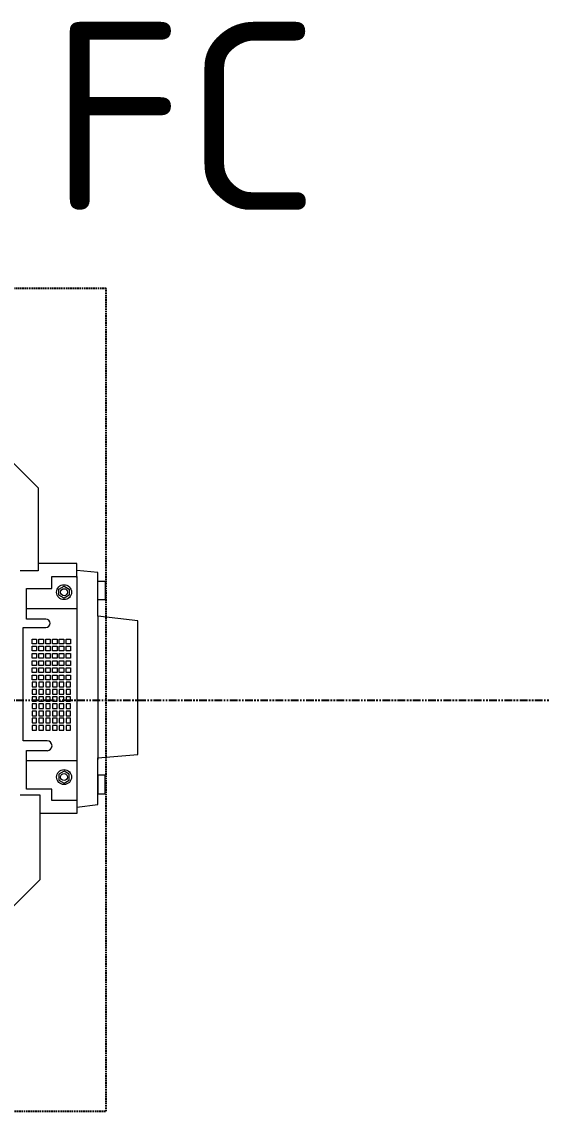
# Model space of a CAD drawing. Header units: inches. Extents: x 0 to 235202, y 0 to 361577.
# Drawn here: x 162163 to 163014, y 130718 to 132502 of the extents above; entities that cross this region are included whole.
import ezdxf
from ezdxf.enums import TextEntityAlignment as Align

# ---------------------------------------------------------------- set-up
doc = ezdxf.new("R2010")
doc.units = ezdxf.units.IN
doc.header["$MEASUREMENT"] = 0
doc.linetypes.add('HIDDEN', pattern=[0.375, 0.25, -0.125])
doc.linetypes.add('PHANTOM2', pattern=[1.25, 0.625, -0.125, 0.125, -0.125, 0.125, -0.125])
doc.layers.add('DIM', color=251, linetype='Continuous', lineweight=0)
for name, color, linetype in [('GRID_TXT45', 4, 'Continuous'), ('M-X-BKGD', 8, 'Continuous'), ('text', 3, 'Continuous'), ('WINDOW ELEV', 3, 'Continuous')]:
    doc.layers.add(name, color=color, linetype=linetype)
doc.styles.add('ISO', font='isocpeur.ttf')
doc.styles.add('SIMPLEX', font='simplex.shx')

# ---------------------------------------------------------------- blocks, each defined once
blk = doc.blocks.new('FLOOR PLAN REV 2')
at = {"color": 8, "linetype": 'PHANTOM2', "ltscale": 20}
blk.add_line((100766.6, 231217.3), (74313.2, 231217.3), dxfattribs=at)
at = {"layer": 'DIM', "color": 8, "linetype": 'HIDDEN', "lineweight": 25, "ltscale": 10}
for p, q in [((87826.4, 231892.2), (84826.4, 231892.2)), ((87826.4, 230544.7), (87826.4, 231892.2)), ((84826.4, 230544.7), (87826.4, 230544.7))]:
    blk.add_line(p, q, dxfattribs=at)
at = {"layer": 'DIM', "color": 8, "linetype": 'Continuous'}
for p, q in [((87714.9, 231565.9), (87623.7, 231657.1)), ((87714.9, 231565.9), (87714.9, 231429.8)), ((87778.3, 231442.1), (87714.9, 231442.1)), ((87778.3, 231419), (87778.3, 231442.1)), ((87714.9, 231429.8), (87685.8, 231429.8)), ((87812.8, 231427.1), (87778.3, 231430.5)), ((87812.8, 231355.5), (87812.8, 231427.1)), ((87737.6, 231400.8), (87737.6, 231420.4)), ((87737.6, 231420.4), (87778.3, 231420.4)), ((87748.9, 231399.9), (87757.5, 231404.9)), ((87757.5, 231404.9), (87766.1, 231399.9)), ((87778.3, 231420.4), (87778.3, 231419)), ((87778.3, 231419), (87778.3, 231053.7)), ((87812.8, 231412.9), (87825, 231412.9)), ((87812.8, 231382.1), (87812.8, 231412.9)), ((87825, 231412.9), (87825, 231382.1)), ((87696.1, 231350.8), (87696.1, 231400.8)), ((87696.1, 231400.8), (87737.6, 231400.8)), ((87748.9, 231390), (87748.9, 231399.9)), ((87757.5, 231385), (87748.9, 231390)), ((87766.1, 231390), (87757.5, 231385)), ((87766.1, 231399.9), (87766.1, 231390)), ((87825, 231382.1), (87812.8, 231382.1)), ((87696.1, 231367.9), (87778.3, 231367.9)), ((87727.8, 231350.8), (87696.1, 231350.8)), ((87812.8, 231355.5), (87812.8, 231120.8)), ((87878.4, 231348), (87812.8, 231355.5)), ((87690.6, 231151.4), (87690.6, 231337)), ((87690.6, 231337), (87727.8, 231337)), ((87878.4, 231129.2), (87878.4, 231348)), ((87705.1, 231310.4), (87705.1, 231318)), ((87705.1, 231318), (87712.4, 231318)), ((87712.4, 231318), (87712.4, 231310.4)), ((87716.2, 231310.4), (87716.2, 231318)), ((87716.2, 231318), (87723.6, 231318)), ((87723.6, 231318), (87723.6, 231310.4)), ((87727.4, 231310.4), (87727.4, 231318)), ((87727.4, 231318), (87734.7, 231318)), ((87734.7, 231318), (87734.7, 231310.4)), ((87738.5, 231310.4), (87738.5, 231318)), ((87738.5, 231318), (87745.9, 231318)), ((87745.9, 231318), (87745.9, 231310.4)), ((87749.7, 231310.4), (87749.7, 231318)), ((87749.7, 231318), (87757, 231318)), ((87757, 231318), (87757, 231310.4)), ((87760.8, 231310.4), (87760.8, 231318)), ((87760.8, 231318), (87768.2, 231318)), ((87768.2, 231318), (87768.2, 231310.4)), ((87712.4, 231310.4), (87705.1, 231310.4)), ((87705.1, 231298.6), (87705.1, 231306.2)), ((87705.1, 231306.2), (87712.4, 231306.2)), ((87712.4, 231298.6), (87705.1, 231298.6)), ((87712.4, 231306.2), (87712.4, 231298.6)), ((87723.6, 231310.4), (87716.2, 231310.4)), ((87716.2, 231298.6), (87716.2, 231306.2)), ((87716.2, 231306.2), (87723.6, 231306.2)), ((87723.6, 231298.6), (87716.2, 231298.6)), ((87723.6, 231306.2), (87723.6, 231298.6)), ((87734.7, 231310.4), (87727.4, 231310.4)), ((87727.4, 231298.6), (87727.4, 231306.2)), ((87727.4, 231306.2), (87734.7, 231306.2)), ((87734.7, 231298.6), (87727.4, 231298.6)), ((87734.7, 231306.2), (87734.7, 231298.6)), ((87745.9, 231310.4), (87738.5, 231310.4)), ((87738.5, 231298.6), (87738.5, 231306.2)), ((87738.5, 231306.2), (87745.9, 231306.2)), ((87745.9, 231298.6), (87738.5, 231298.6)), ((87745.9, 231306.2), (87745.9, 231298.6)), ((87757, 231310.4), (87749.7, 231310.4)), ((87749.7, 231298.6), (87749.7, 231306.2)), ((87749.7, 231306.2), (87757, 231306.2)), ((87757, 231298.6), (87749.7, 231298.6)), ((87757, 231306.2), (87757, 231298.6)), ((87768.2, 231310.4), (87760.8, 231310.4)), ((87760.8, 231298.6), (87760.8, 231306.2)), ((87760.8, 231306.2), (87768.2, 231306.2)), ((87768.2, 231298.6), (87760.8, 231298.6)), ((87768.2, 231306.2), (87768.2, 231298.6)), ((87705.1, 231286.8), (87705.1, 231294.4)), ((87705.1, 231294.4), (87712.4, 231294.4)), ((87712.4, 231286.8), (87705.1, 231286.8)), ((87705.1, 231275), (87705.1, 231282.6)), ((87705.1, 231282.6), (87712.4, 231282.6)), ((87712.4, 231294.4), (87712.4, 231286.8)), ((87712.4, 231282.6), (87712.4, 231275)), ((87716.2, 231286.8), (87716.2, 231294.4)), ((87716.2, 231294.4), (87723.6, 231294.4)), ((87723.6, 231286.8), (87716.2, 231286.8)), ((87716.2, 231275), (87716.2, 231282.6)), ((87716.2, 231282.6), (87723.6, 231282.6)), ((87723.6, 231294.4), (87723.6, 231286.8)), ((87723.6, 231282.6), (87723.6, 231275)), ((87727.4, 231286.8), (87727.4, 231294.4)), ((87727.4, 231294.4), (87734.7, 231294.4)), ((87734.7, 231286.8), (87727.4, 231286.8)), ((87727.4, 231275), (87727.4, 231282.6)), ((87727.4, 231282.6), (87734.7, 231282.6)), ((87734.7, 231294.4), (87734.7, 231286.8)), ((87734.7, 231282.6), (87734.7, 231275)), ((87738.5, 231286.8), (87738.5, 231294.4)), ((87738.5, 231294.4), (87745.9, 231294.4)), ((87745.9, 231286.8), (87738.5, 231286.8)), ((87738.5, 231275), (87738.5, 231282.6)), ((87738.5, 231282.6), (87745.9, 231282.6)), ((87745.9, 231294.4), (87745.9, 231286.8)), ((87745.9, 231282.6), (87745.9, 231275)), ((87749.7, 231286.8), (87749.7, 231294.4)), ((87749.7, 231294.4), (87757, 231294.4)), ((87757, 231286.8), (87749.7, 231286.8)), ((87749.7, 231275), (87749.7, 231282.6)), ((87749.7, 231282.6), (87757, 231282.6)), ((87757, 231294.4), (87757, 231286.8)), ((87757, 231282.6), (87757, 231275)), ((87760.8, 231286.8), (87760.8, 231294.4)), ((87760.8, 231294.4), (87768.2, 231294.4)), ((87768.2, 231286.8), (87760.8, 231286.8)), ((87760.8, 231275), (87760.8, 231282.6)), ((87760.8, 231282.6), (87768.2, 231282.6)), ((87768.2, 231294.4), (87768.2, 231286.8)), ((87768.2, 231282.6), (87768.2, 231275)), ((87712.4, 231275), (87705.1, 231275)), ((87705.1, 231263.2), (87705.1, 231270.9)), ((87705.1, 231270.9), (87712.4, 231270.9)), ((87712.4, 231263.2), (87705.1, 231263.2)), ((87712.4, 231270.9), (87712.4, 231263.2)), ((87723.6, 231275), (87716.2, 231275)), ((87716.2, 231263.2), (87716.2, 231270.9)), ((87716.2, 231270.9), (87723.6, 231270.9)), ((87723.6, 231263.2), (87716.2, 231263.2)), ((87723.6, 231270.9), (87723.6, 231263.2)), ((87734.7, 231275), (87727.4, 231275)), ((87727.4, 231263.2), (87727.4, 231270.9)), ((87727.4, 231270.9), (87734.7, 231270.9)), ((87734.7, 231263.2), (87727.4, 231263.2)), ((87734.7, 231270.9), (87734.7, 231263.2)), ((87745.9, 231275), (87738.5, 231275)), ((87738.5, 231263.2), (87738.5, 231270.9)), ((87738.5, 231270.9), (87745.9, 231270.9)), ((87745.9, 231263.2), (87738.5, 231263.2)), ((87745.9, 231270.9), (87745.9, 231263.2)), ((87757, 231275), (87749.7, 231275)), ((87749.7, 231263.2), (87749.7, 231270.9)), ((87749.7, 231270.9), (87757, 231270.9)), ((87757, 231263.2), (87749.7, 231263.2)), ((87757, 231270.9), (87757, 231263.2)), ((87768.2, 231275), (87760.8, 231275)), ((87760.8, 231263.2), (87760.8, 231270.9)), ((87760.8, 231270.9), (87768.2, 231270.9)), ((87768.2, 231263.2), (87760.8, 231263.2)), ((87768.2, 231270.9), (87768.2, 231263.2)), ((87705.1, 231251.5), (87705.1, 231259.1)), ((87705.1, 231259.1), (87712.4, 231259.1)), ((87712.4, 231251.5), (87705.1, 231251.5)), ((87712.4, 231247.3), (87705.1, 231247.3)), ((87705.1, 231247.3), (87705.1, 231239.7)), ((87712.4, 231259.1), (87712.4, 231251.5)), ((87712.4, 231239.7), (87712.4, 231247.3)), ((87716.2, 231251.5), (87716.2, 231259.1)), ((87716.2, 231259.1), (87723.6, 231259.1)), ((87723.6, 231251.5), (87716.2, 231251.5)), ((87723.6, 231247.3), (87716.2, 231247.3)), ((87716.2, 231247.3), (87716.2, 231239.7)), ((87723.6, 231259.1), (87723.6, 231251.5)), ((87723.6, 231239.7), (87723.6, 231247.3)), ((87727.4, 231251.5), (87727.4, 231259.1)), ((87727.4, 231259.1), (87734.7, 231259.1)), ((87734.7, 231251.5), (87727.4, 231251.5)), ((87734.7, 231247.3), (87727.4, 231247.3)), ((87727.4, 231247.3), (87727.4, 231239.7)), ((87734.7, 231259.1), (87734.7, 231251.5)), ((87734.7, 231239.7), (87734.7, 231247.3)), ((87738.5, 231251.5), (87738.5, 231259.1)), ((87738.5, 231259.1), (87745.9, 231259.1)), ((87745.9, 231251.5), (87738.5, 231251.5)), ((87745.9, 231247.3), (87738.5, 231247.3)), ((87738.5, 231247.3), (87738.5, 231239.7)), ((87745.9, 231259.1), (87745.9, 231251.5)), ((87745.9, 231239.7), (87745.9, 231247.3)), ((87749.7, 231251.5), (87749.7, 231259.1)), ((87749.7, 231259.1), (87757, 231259.1)), ((87757, 231251.5), (87749.7, 231251.5)), ((87757, 231247.3), (87749.7, 231247.3)), ((87749.7, 231247.3), (87749.7, 231239.7)), ((87757, 231259.1), (87757, 231251.5)), ((87757, 231239.7), (87757, 231247.3)), ((87760.8, 231251.5), (87760.8, 231259.1)), ((87760.8, 231259.1), (87768.2, 231259.1)), ((87768.2, 231251.5), (87760.8, 231251.5)), ((87768.2, 231247.3), (87760.8, 231247.3)), ((87760.8, 231247.3), (87760.8, 231239.7)), ((87768.2, 231259.1), (87768.2, 231251.5)), ((87768.2, 231239.7), (87768.2, 231247.3)), ((87705.1, 231239.7), (87712.4, 231239.7)), ((87712.4, 231235.5), (87705.1, 231235.5)), ((87705.1, 231235.5), (87705.1, 231227.9)), ((87705.1, 231227.9), (87712.4, 231227.9)), ((87712.4, 231227.9), (87712.4, 231235.5)), ((87716.2, 231239.7), (87723.6, 231239.7)), ((87723.6, 231235.5), (87716.2, 231235.5)), ((87716.2, 231235.5), (87716.2, 231227.9)), ((87716.2, 231227.9), (87723.6, 231227.9)), ((87723.6, 231227.9), (87723.6, 231235.5)), ((87727.4, 231239.7), (87734.7, 231239.7)), ((87734.7, 231235.5), (87727.4, 231235.5)), ((87727.4, 231235.5), (87727.4, 231227.9)), ((87727.4, 231227.9), (87734.7, 231227.9)), ((87734.7, 231227.9), (87734.7, 231235.5)), ((87738.5, 231239.7), (87745.9, 231239.7)), ((87745.9, 231235.5), (87738.5, 231235.5)), ((87738.5, 231235.5), (87738.5, 231227.9)), ((87738.5, 231227.9), (87745.9, 231227.9)), ((87745.9, 231227.9), (87745.9, 231235.5)), ((87749.7, 231239.7), (87757, 231239.7)), ((87757, 231235.5), (87749.7, 231235.5)), ((87749.7, 231235.5), (87749.7, 231227.9)), ((87749.7, 231227.9), (87757, 231227.9)), ((87757, 231227.9), (87757, 231235.5)), ((87760.8, 231239.7), (87768.2, 231239.7)), ((87768.2, 231235.5), (87760.8, 231235.5)), ((87760.8, 231235.5), (87760.8, 231227.9)), ((87760.8, 231227.9), (87768.2, 231227.9)), ((87768.2, 231227.9), (87768.2, 231235.5)), ((87712.4, 231223.7), (87705.1, 231223.7)), ((87705.1, 231223.7), (87705.1, 231216.1)), ((87705.1, 231216.1), (87712.4, 231216.1)), ((87712.4, 231211.9), (87705.1, 231211.9)), ((87705.1, 231211.9), (87705.1, 231204.3)), ((87712.4, 231216.1), (87712.4, 231223.7)), ((87712.4, 231204.3), (87712.4, 231211.9)), ((87723.6, 231223.7), (87716.2, 231223.7)), ((87716.2, 231223.7), (87716.2, 231216.1)), ((87716.2, 231216.1), (87723.6, 231216.1)), ((87723.6, 231211.9), (87716.2, 231211.9)), ((87716.2, 231211.9), (87716.2, 231204.3)), ((87723.6, 231216.1), (87723.6, 231223.7)), ((87723.6, 231204.3), (87723.6, 231211.9)), ((87734.7, 231223.7), (87727.4, 231223.7)), ((87727.4, 231223.7), (87727.4, 231216.1)), ((87727.4, 231216.1), (87734.7, 231216.1)), ((87734.7, 231211.9), (87727.4, 231211.9)), ((87727.4, 231211.9), (87727.4, 231204.3)), ((87734.7, 231216.1), (87734.7, 231223.7)), ((87734.7, 231204.3), (87734.7, 231211.9)), ((87745.9, 231223.7), (87738.5, 231223.7)), ((87738.5, 231223.7), (87738.5, 231216.1)), ((87738.5, 231216.1), (87745.9, 231216.1)), ((87745.9, 231211.9), (87738.5, 231211.9)), ((87738.5, 231211.9), (87738.5, 231204.3)), ((87745.9, 231216.1), (87745.9, 231223.7)), ((87745.9, 231204.3), (87745.9, 231211.9)), ((87757, 231223.7), (87749.7, 231223.7)), ((87749.7, 231223.7), (87749.7, 231216.1)), ((87749.7, 231216.1), (87757, 231216.1)), ((87757, 231211.9), (87749.7, 231211.9)), ((87749.7, 231211.9), (87749.7, 231204.3)), ((87757, 231216.1), (87757, 231223.7)), ((87757, 231204.3), (87757, 231211.9)), ((87768.2, 231223.7), (87760.8, 231223.7)), ((87760.8, 231223.7), (87760.8, 231216.1)), ((87760.8, 231216.1), (87768.2, 231216.1)), ((87768.2, 231211.9), (87760.8, 231211.9)), ((87760.8, 231211.9), (87760.8, 231204.3)), ((87768.2, 231216.1), (87768.2, 231223.7)), ((87768.2, 231204.3), (87768.2, 231211.9)), ((87705.1, 231204.3), (87712.4, 231204.3)), ((87712.4, 231200.1), (87705.1, 231200.1)), ((87705.1, 231200.1), (87705.1, 231192.5)), ((87705.1, 231192.5), (87712.4, 231192.5)), ((87712.4, 231192.5), (87712.4, 231200.1)), ((87716.2, 231204.3), (87723.6, 231204.3)), ((87723.6, 231200.1), (87716.2, 231200.1)), ((87716.2, 231200.1), (87716.2, 231192.5)), ((87716.2, 231192.5), (87723.6, 231192.5)), ((87723.6, 231192.5), (87723.6, 231200.1)), ((87727.4, 231204.3), (87734.7, 231204.3)), ((87734.7, 231200.1), (87727.4, 231200.1)), ((87727.4, 231200.1), (87727.4, 231192.5)), ((87727.4, 231192.5), (87734.7, 231192.5)), ((87734.7, 231192.5), (87734.7, 231200.1)), ((87738.5, 231204.3), (87745.9, 231204.3)), ((87745.9, 231200.1), (87738.5, 231200.1)), ((87738.5, 231200.1), (87738.5, 231192.5)), ((87738.5, 231192.5), (87745.9, 231192.5)), ((87745.9, 231192.5), (87745.9, 231200.1)), ((87749.7, 231204.3), (87757, 231204.3)), ((87757, 231200.1), (87749.7, 231200.1)), ((87749.7, 231200.1), (87749.7, 231192.5)), ((87749.7, 231192.5), (87757, 231192.5)), ((87757, 231192.5), (87757, 231200.1)), ((87760.8, 231204.3), (87768.2, 231204.3)), ((87768.2, 231200.1), (87760.8, 231200.1)), ((87760.8, 231200.1), (87760.8, 231192.5)), ((87760.8, 231192.5), (87768.2, 231192.5)), ((87768.2, 231192.5), (87768.2, 231200.1)), ((87712.4, 231188.3), (87705.1, 231188.3)), ((87705.1, 231188.3), (87705.1, 231180.7)), ((87705.1, 231180.7), (87712.4, 231180.7)), ((87712.4, 231176.5), (87705.1, 231176.5)), ((87705.1, 231176.5), (87705.1, 231168.9)), ((87712.4, 231180.7), (87712.4, 231188.3)), ((87712.4, 231168.9), (87712.4, 231176.5)), ((87723.6, 231188.3), (87716.2, 231188.3)), ((87716.2, 231188.3), (87716.2, 231180.7)), ((87716.2, 231180.7), (87723.6, 231180.7)), ((87723.6, 231176.5), (87716.2, 231176.5)), ((87716.2, 231176.5), (87716.2, 231168.9)), ((87723.6, 231180.7), (87723.6, 231188.3)), ((87723.6, 231168.9), (87723.6, 231176.5)), ((87734.7, 231188.3), (87727.4, 231188.3)), ((87727.4, 231188.3), (87727.4, 231180.7)), ((87727.4, 231180.7), (87734.7, 231180.7)), ((87734.7, 231176.5), (87727.4, 231176.5)), ((87727.4, 231176.5), (87727.4, 231168.9)), ((87734.7, 231180.7), (87734.7, 231188.3)), ((87734.7, 231168.9), (87734.7, 231176.5)), ((87745.9, 231188.3), (87738.5, 231188.3)), ((87738.5, 231188.3), (87738.5, 231180.7)), ((87738.5, 231180.7), (87745.9, 231180.7)), ((87745.9, 231176.5), (87738.5, 231176.5)), ((87738.5, 231176.5), (87738.5, 231168.9)), ((87745.9, 231180.7), (87745.9, 231188.3)), ((87745.9, 231168.9), (87745.9, 231176.5)), ((87757, 231188.3), (87749.7, 231188.3)), ((87749.7, 231188.3), (87749.7, 231180.7)), ((87749.7, 231180.7), (87757, 231180.7)), ((87757, 231176.5), (87749.7, 231176.5)), ((87749.7, 231176.5), (87749.7, 231168.9)), ((87757, 231180.7), (87757, 231188.3)), ((87757, 231168.9), (87757, 231176.5)), ((87768.2, 231188.3), (87760.8, 231188.3)), ((87760.8, 231188.3), (87760.8, 231180.7)), ((87760.8, 231180.7), (87768.2, 231180.7)), ((87768.2, 231176.5), (87760.8, 231176.5)), ((87760.8, 231176.5), (87760.8, 231168.9)), ((87768.2, 231180.7), (87768.2, 231188.3)), ((87768.2, 231168.9), (87768.2, 231176.5)), ((87705.1, 231168.9), (87712.4, 231168.9)), ((87716.2, 231168.9), (87723.6, 231168.9)), ((87727.4, 231168.9), (87734.7, 231168.9)), ((87738.5, 231168.9), (87745.9, 231168.9)), ((87749.7, 231168.9), (87757, 231168.9)), ((87760.8, 231168.9), (87768.2, 231168.9)), ((87729.7, 231151.4), (87690.6, 231151.4)), ((87696.1, 231072), (87696.1, 231135.3)), ((87696.1, 231135.3), (87729.7, 231135.3)), ((87696.1, 231119.1), (87778.3, 231119.1)), ((87812.8, 231123.3), (87878.4, 231129.2)), ((87812.8, 231047.3), (87812.8, 231123.3)), ((87757.5, 231101.9), (87748.9, 231097)), ((87766.1, 231097), (87757.5, 231101.9)), ((87748.9, 231097), (87748.9, 231087)), ((87748.9, 231087), (87757.5, 231082.1)), ((87757.5, 231082.1), (87766.1, 231087)), ((87766.1, 231087), (87766.1, 231097)), ((87825, 231095.1), (87812.8, 231095.1)), ((87812.8, 231095.1), (87812.8, 231064.4)), ((87825, 231064.4), (87825, 231095.1)), ((87737.2, 231072), (87696.1, 231072)), ((87737.2, 231053.7), (87737.2, 231072)), ((87685.8, 231062.9), (87717.7, 231062.9)), ((87717.7, 231062.9), (87717.7, 230923.9)), ((87778.3, 231053.7), (87737.2, 231053.7)), ((87778.3, 231053.7), (87778.3, 231032.1)), ((87778.3, 231042.9), (87812.8, 231047.3)), ((87812.8, 231064.4), (87825, 231064.4)), ((87778.3, 231032.1), (87717.7, 231032.1)), ((87717.7, 230923.9), (87623.7, 230829.8)), ((87714.9, 230921.1), (87623.7, 230829.8))]:
    blk.add_line(p, q, dxfattribs=at)
for centre, radius in [((87757.5, 231394.9), 12.2), ((87757.5, 231394.9), 5.74), ((87757.5, 231092), 12.2), ((87757.5, 231092), 5.74)]:
    blk.add_circle(centre, radius, dxfattribs=at)
for centre, radius in [((87727.8, 231343.9), 6.9), ((87729.7, 231143.3), 8.06)]:
    blk.add_arc(centre, radius, 270, 90, dxfattribs=at)
at = {"layer": 'GRID_TXT45', "color": 8, "style": 'SIMPLEX'}
for p in [(53803.1, 233267.6), (53803.1, 227018.5), (53803.1, 220768)]:
    blk.add_attdef('GRD_TXT', text='', height=450, rotation=180, dxfattribs=at).set_placement(p, align=Align.MIDDLE_CENTER)
blk = doc.blocks.new('PLAN REV 1')
at = {"layer": 'WINDOW ELEV', "color": 1}
blk.add_blockref('FLOOR PLAN REV 2', (115854.5, -22751.9), dxfattribs=at)
at = {"layer": 'text', "color": 8, "style": 'ISO'}
blk.add_text('FC', height=307.62, dxfattribs=at).set_placement((203588.4, 209268.7))

msp = doc.modelspace()

# ---------------------------------------------------------------- block references
at = {"layer": 'M-X-BKGD', "color": 8}
msp.add_blockref('PLAN REV 1', (-41380, -77074.9), dxfattribs=at)

doc.saveas('drawing.dxf')
